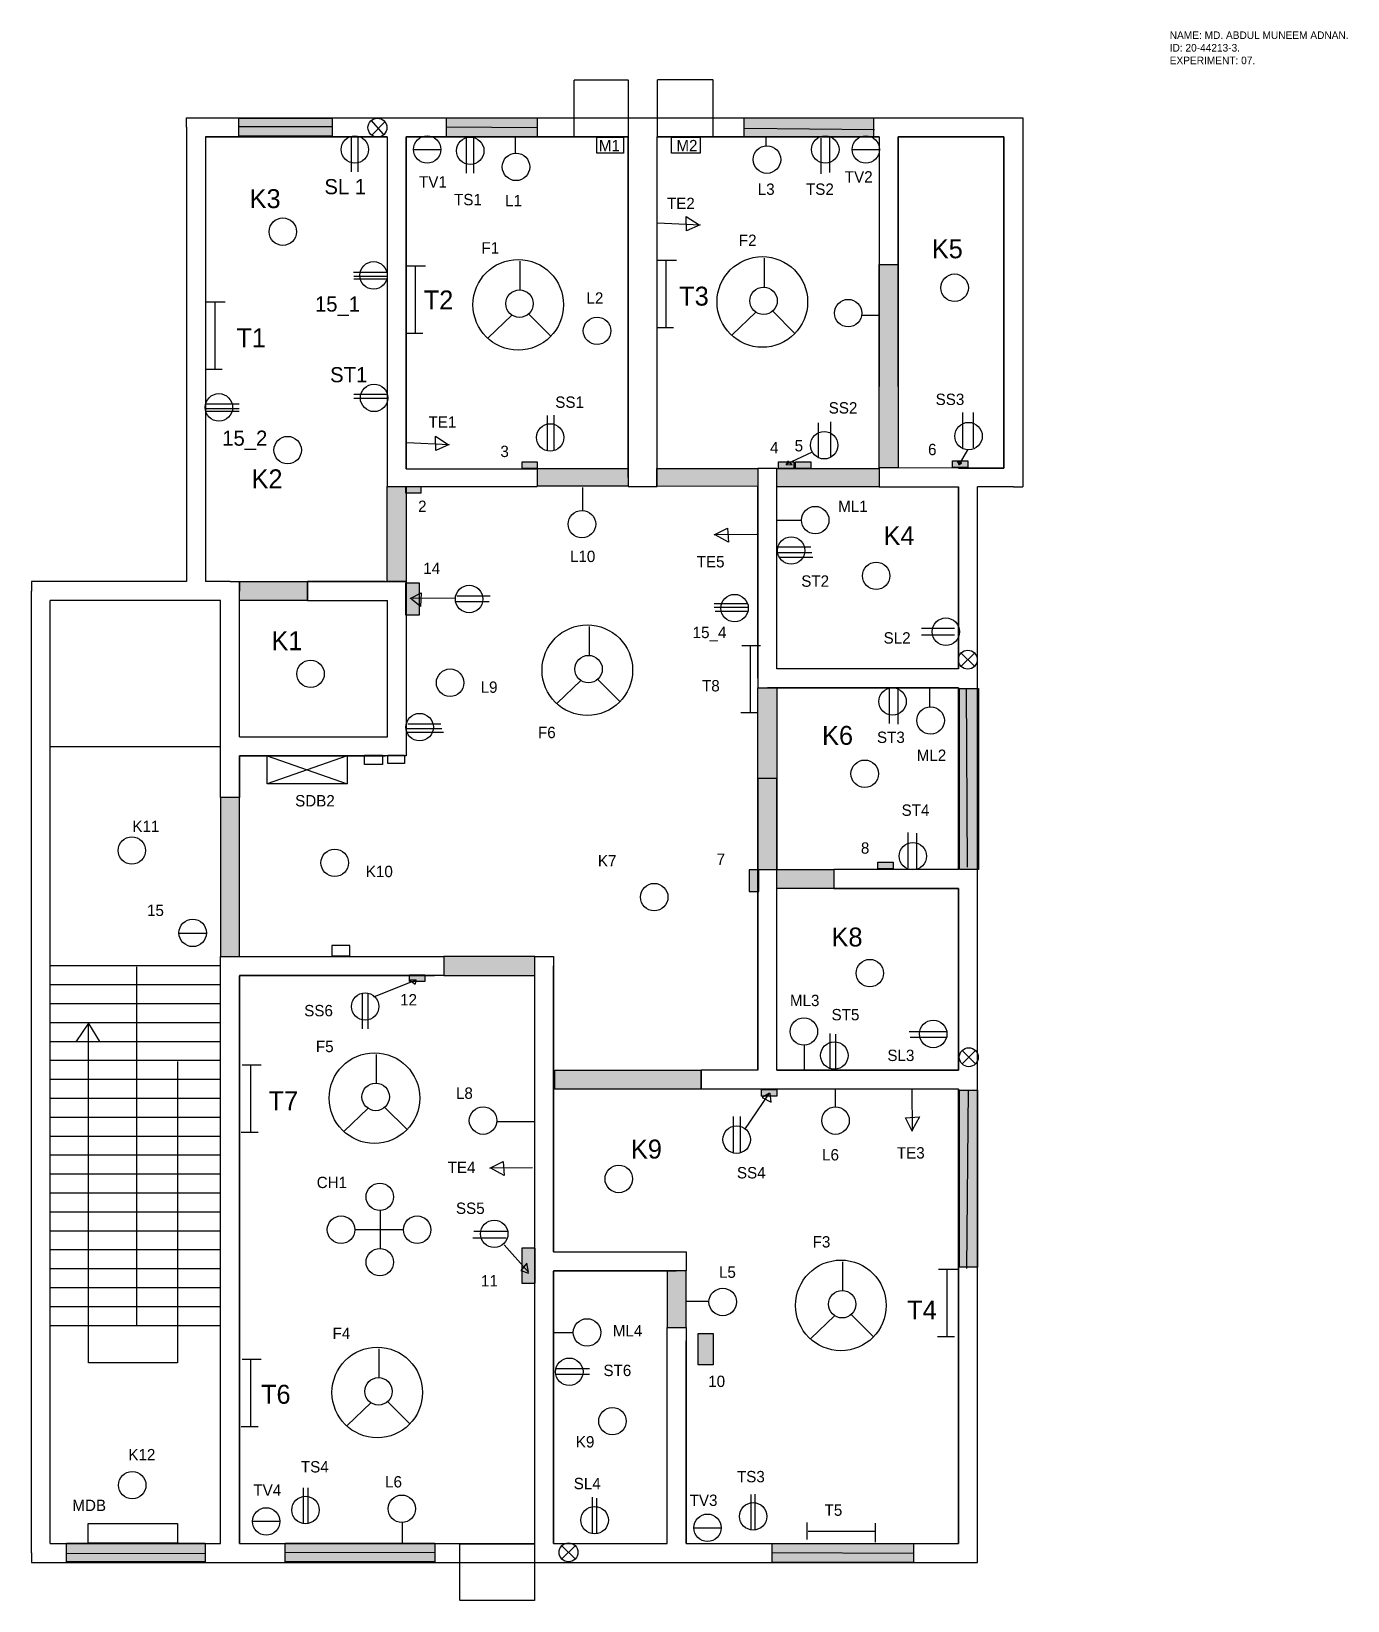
# Model space of a CAD drawing. Header units: inches. Extents: x 26 to 722, y 4 to 833.
import ezdxf

# ---------------------------------------------------------------- set-up
doc = ezdxf.new("R2010")
doc.units = ezdxf.units.IN
doc.header["$MEASUREMENT"] = 0
doc.linetypes.add('HIDDEN', pattern=[0.375, 0.25, -0.125])

msp = doc.modelspace()

# ---------------------------------------------------------------- hatches: boundary and pattern name
h = msp.add_hatch(color=3)
h.paths.add_polyline_path([(135.53, 786.86), (184.78, 786.86), (184.78, 777.26), (135.53, 777.26)])
h.paths.add_polyline_path([(245.24, 787.03), (293.11, 787.03), (293.11, 777.01), (245.24, 777.01)])
h.paths.add_polyline_path([(402.58, 787.03), (470.86, 787.03), (470.86, 777.01), (402.58, 777.01)])
h.paths.add_polyline_path([(44.38, 34.1), (117.79, 34.1), (117.79, 24.21), (44.38, 24.21)])
h.paths.add_polyline_path([(159.97, 34.1), (239.11, 34.1), (239.11, 24.21), (159.97, 24.21)])
at = {"linetype": 'HIDDEN'}
for points in [[(473.88, 709.5), (483.91, 709.5), (483.91, 602.18), (473.88, 602.18)], [(293.37, 601.84), (341.22, 601.84), (341.22, 592.46), (293.37, 592.46)], [(409.9, 592.33), (356.42, 592.46), (356.42, 601.84), (409.9, 601.84)], [(419.9, 601.84), (473.88, 601.84), (473.88, 592), (419.9, 592)], [(223.9, 542), (213.9, 542), (213.9, 592.33), (223.9, 592.33)], [(135.9, 542), (171.9, 542), (171.9, 532), (135.9, 532)], [(409.9, 486), (419.9, 486), (419.77, 389.8), (409.77, 389.8)], [(125.9, 344), (135.9, 344), (135.9, 428), (125.9, 428)], [(449.9, 380), (419.91, 380), (419.91, 390), (449.9, 390)], [(291.9, 344), (243.9, 344), (243.9, 334), (291.9, 334)], [(379.9, 274), (302.46, 274), (302.46, 284.01), (379.9, 284.01)], [(371.9, 178), (361.9, 178), (361.9, 148), (371.9, 148)]]:
    msp.add_hatch(color=2, dxfattribs=at).paths.add_polyline_path(points)
h = msp.add_hatch(color=251)
h.paths.add_polyline_path([(223.77, 592.3), (231.77, 592.3), (231.77, 588.8), (223.77, 588.8)])
h.paths.add_polyline_path([(285.27, 605.3), (293.27, 605.3), (293.27, 601.8), (285.27, 601.8)])
h.paths.add_polyline_path([(429.77, 605.3), (437.77, 605.3), (437.77, 601.8), (429.77, 601.8)])
h.paths.add_polyline_path([(420.77, 605.3), (428.77, 605.3), (428.77, 601.8), (420.77, 601.8)])
h.paths.add_polyline_path([(512.77, 605.8), (520.77, 605.8), (520.77, 602.3), (512.77, 602.3)])
h.paths.add_polyline_path([(473.27, 393.8), (481.27, 393.8), (481.27, 390.3), (473.27, 390.3)])
h.paths.add_polyline_path([(411.77, 273.8), (419.77, 273.8), (419.77, 270.3), (411.77, 270.3)])
h.paths.add_polyline_path([(378.27, 144.8), (386.27, 144.8), (386.27, 128.3), (378.27, 128.3)])
h.paths.add_polyline_path([(225.77, 334.3), (233.77, 334.3), (233.77, 330.8), (225.77, 330.8)])
for points in [[(223.77, 541.3), (230.77, 541.3), (230.77, 524.3), (223.77, 524.3)], [(410.27, 389.8), (405.27, 389.8), (405.27, 378.3), (410.27, 378.3)], [(292.14, 189.98), (285.09, 189.98), (285.09, 171.48), (292.14, 171.48)]]:
    msp.add_hatch(color=251).paths.add_polyline_path(points)
h = msp.add_hatch(color=3)
h.paths.add_polyline_path([(516.35, 485.64), (526.5, 485.64), (526.5, 390.05), (516.35, 390.05)])
h.paths.add_polyline_path([(516.36, 273.43), (525.97, 273.43), (525.97, 179.98), (516.36, 179.98)])
h.paths.add_polyline_path([(417.4, 33.91), (492.03, 33.91), (492.03, 23.86), (417.4, 23.86)])

# ---------------------------------------------------------------- linework, layer by layer
for p, q in [((107.9, 782), (107.9, 787)), ((107.9, 787), (112.9, 787)), ((107.9, 782), (107.9, 542)), ((112.9, 787), (218.9, 787)), ((135.43, 782.37), (184.76, 782.37)), ((205.27, 785.8), (211.77, 778.3)), ((205.77, 777.8), (212.77, 784.8)), ((218.9, 787), (348.9, 787)), ((245.35, 782.15), (293.26, 781.91)), ((348.9, 787), (478.9, 787)), ((402.78, 781.52), (471.41, 780.87)), ((478.9, 787), (544.9, 787)), ((544.9, 787), (549.9, 787)), ((549.9, 787), (549.9, 782)), ((549.9, 782), (549.9, 597)), ((117.9, 777), (117.9, 542)), ((213.9, 777), (117.9, 777)), ((194.86, 777.21), (194.86, 758.5)), ((198.47, 777.21), (198.47, 758.5)), ((213.9, 777), (213.9, 592.33)), ((341.24, 777), (223.9, 777)), ((223.9, 601.67), (223.9, 777)), ((255.75, 776.53), (255.75, 757.82)), ((259.58, 776.53), (259.58, 757.82)), ((281.77, 768.3), (281.77, 777.3)), ((341.24, 777), (341.24, 592.33)), ((473.9, 777), (356.56, 777)), ((356.56, 592.33), (356.56, 777)), ((414.27, 772.3), (414.27, 776.8)), ((443.02, 776.16), (443.02, 757.44)), ((447.71, 776.88), (447.71, 758.17)), ((473.9, 777), (473.9, 645)), ((539.9, 777), (483.9, 777)), ((483.9, 645), (483.9, 777)), ((539.9, 602), (539.9, 777)), ((356.77, 731.49), (379.25, 730.49)), ((372.1, 727.3), (371.93, 734.82)), ((371.93, 734.82), (378.75, 730.51)), ((379.25, 730.49), (372.1, 727.3)), ((213.71, 705.34), (196.18, 705.34)), ((224.27, 708.8), (234.27, 708.8)), ((228.77, 708.8), (228.77, 673.3)), ((284.27, 696.3), (284.27, 711.3)), ((356.77, 711.8), (366.77, 711.8)), ((361.27, 711.8), (361.27, 676.3)), ((413.27, 697.8), (413.27, 712.8)), ((213.8, 701.8), (196.27, 701.8)), ((213.91, 703.26), (196.38, 703.26)), ((118.27, 689.8), (128.27, 689.8)), ((122.77, 689.8), (122.77, 654.3)), ((279.77, 682.8), (267.27, 670.8)), ((288.77, 683.3), (300.27, 671.8)), ((408.77, 684.3), (396.27, 672.3)), ((417.77, 684.8), (429.27, 673.3)), ((464.77, 682.8), (473.77, 682.8)), ((223.77, 673.3), (232.77, 673.3)), ((356.27, 676.3), (365.27, 676.3)), ((117.77, 654.3), (126.77, 654.3)), ((213.8, 640.8), (196.27, 640.8)), ((213.8, 638.8), (196.27, 638.8)), ((135.8, 635.8), (118.27, 635.8)), ((135.8, 633.3), (118.27, 633.3)), ((135.8, 631.8), (118.27, 631.8)), ((301.97, 629.97), (301.97, 611.26)), ((517.98, 631.43), (517.98, 612.72)), ((523.58, 631.43), (523.58, 612.72)), ((298.46, 629.84), (298.46, 611.13)), ((441.75, 625.95), (441.75, 607.24)), ((448.3, 626.37), (448.3, 607.66)), ((224.27, 615.49), (246.75, 614.49)), ((239.6, 611.3), (239.43, 618.82)), ((239.43, 618.82), (246.25, 614.51)), ((246.75, 614.49), (239.6, 611.3)), ((438.57, 610.33), (424.68, 603.79)), ((425.75, 605.66), (424.82, 603.66)), ((427.89, 603.66), (425.75, 605.66)), ((517.67, 604.59), (515.4, 605.39)), ((515.4, 605.39), (516.07, 603.92)), ((520.61, 611.66), (516.07, 603.66)), ((223.9, 601.67), (293.24, 601.67)), ((293.24, 601.67), (293.24, 592.27)), ((419.9, 601.84), (409.77, 601.84)), ((419.9, 597), (419.89, 601.84)), ((419.9, 496), (419.9, 597)), ((424.68, 603.79), (427.89, 603.66)), ((539.9, 602), (473.88, 602.18)), ((473.88, 602.18), (473.88, 592)), ((515.9, 602), (539.9, 602)), ((516.07, 603.66), (517.67, 604.59)), ((549.9, 597), (549.9, 592)), ((213.9, 592.33), (293.24, 592.33)), ((317.3, 579.6), (317.3, 591.74)), ((341.24, 592.33), (356.56, 592.33)), ((409.9, 592.33), (409.9, 491)), ((473.88, 592), (515.9, 592)), ((515.9, 592), (515.9, 496)), ((525.9, 491), (525.9, 592)), ((544.9, 592), (525.9, 592)), ((544.9, 592), (549.9, 592)), ((432.77, 574.3), (419.77, 574.3)), ((386.77, 566.75), (393.75, 570.3)), ((409.27, 566.9), (386.77, 566.75)), ((394.3, 562.8), (387.27, 566.76)), ((393.75, 570.3), (394.3, 562.8)), ((437.8, 560.3), (420.27, 560.3)), ((438.3, 557.3), (420.77, 557.3)), ((438.8, 554.8), (421.27, 554.8)), ((30.9, 542), (25.9, 542)), ((25.9, 542), (25.9, 537)), ((107.9, 542), (30.9, 542)), ((130.9, 542), (135.9, 542)), ((135.9, 542), (135.9, 537)), ((171.9, 532), (171.9, 542)), ((171.9, 542), (223.9, 542)), ((212.9, 542), (217.9, 542)), ((223.9, 542), (223.9, 450)), ((25.9, 455), (25.9, 537)), ((35.9, 455), (35.9, 532)), ((112.9, 532), (35.9, 532)), ((125.9, 532), (112.9, 532)), ((125.9, 428), (125.9, 532)), ((135.9, 460), (135.9, 537)), ((171.9, 532), (214.05, 532)), ((214.05, 460), (214.05, 532)), ((226.14, 533.03), (231.88, 536.05)), ((250.01, 533.33), (226.14, 533.03)), ((231.58, 528.8), (226.75, 532.73)), ((231.88, 536.05), (231.58, 528.8)), ((267.8, 531.3), (250.27, 531.3)), ((268.3, 534.3), (250.77, 534.3)), ((404.3, 530.3), (386.77, 530.3)), ((404.3, 528.3), (386.77, 528.3)), ((404.8, 526.3), (387.27, 526.3)), ((320.77, 503.3), (320.77, 518.3)), ((513.8, 517.3), (496.27, 517.3)), ((401.27, 508.3), (411.27, 508.3)), ((405.77, 508.3), (405.77, 472.8)), ((513.8, 513.8), (496.27, 513.8)), ((517.27, 504.3), (524.27, 497.3)), ((524.27, 504.3), (517.27, 497.3)), ((316.27, 489.8), (303.77, 477.8)), ((325.27, 490.3), (336.77, 478.8)), ((409.9, 491), (409.9, 486)), ((515.9, 496), (419.9, 496)), ((525.9, 385), (525.9, 491)), ((409.9, 486), (515.9, 486)), ((479.27, 485.87), (479.27, 467.16)), ((483.77, 485.37), (483.77, 466.66)), ((500.77, 475.8), (500.77, 485.8)), ((515.9, 486), (515.9, 390)), ((519.98, 485.5), (520.5, 391.27)), ((400.77, 472.8), (409.77, 472.8)), ((242.77, 464.3), (223.77, 464.3)), ((242.3, 466.8), (224.77, 466.8)), ((135.9, 460), (214.05, 460)), ((243.77, 462.3), (224.77, 462.3)), ((25.9, 339), (25.9, 455)), ((35.9, 339), (35.9, 455)), ((35.9, 455), (125.9, 455)), ((223.9, 450), (135.9, 450)), ((135.9, 450), (135.9, 428)), ((150.49, 450.06), (192.78, 435.26)), ((192.78, 450), (150.49, 435.26)), ((419.9, 438), (409.9, 438)), ((409.9, 438), (409.9, 284)), ((419.9, 284), (419.9, 438)), ((135.9, 428), (125.9, 428)), ((489.03, 409.59), (489.03, 390.88)), ((493.61, 409.24), (493.61, 390.53)), ((515.9, 390), (449.9, 390)), ((449.9, 390), (449.9, 380)), ((525.9, 279), (525.9, 385)), ((449.9, 380), (515.9, 380)), ((515.9, 380), (515.9, 284)), ((125.9, 339), (125.9, 344)), ((125.9, 344), (243.9, 344)), ((243.9, 344), (243.9, 334)), ((291.9, 34), (291.9, 344)), ((291.9, 344), (301.9, 344)), ((301.9, 344), (301.9, 188)), ((25.9, 29), (25.9, 339)), ((35.9, 34), (35.9, 339)), ((125.9, 339), (35.9, 339)), ((81.47, 338.54), (81.47, 148.98)), ((125.9, 34), (125.9, 339)), ((243.9, 334), (135.9, 334)), ((135.9, 334), (135.9, 34)), ((206.91, 322.7), (229.28, 331.68)), ((229.28, 331.68), (225.93, 331.5)), ((125.9, 329), (35.9, 329)), ((200.77, 324.51), (200.77, 305.8)), ((203.77, 324.51), (203.77, 305.8)), ((225.93, 331.5), (228.75, 329.39)), ((228.75, 329.39), (229.45, 331.5)), ((125.9, 319), (35.9, 319)), ((125.9, 309), (35.9, 309)), ((56.13, 308.85), (49.43, 298.93)), ((56.14, 129.48), (56.14, 308.71)), ((56.14, 308.71), (61.84, 299.18)), ((125.9, 299), (35.9, 299)), ((447.92, 303.38), (447.92, 284.67)), ((450.86, 303.01), (450.86, 284.3)), ((509.77, 304.3), (489.77, 304.3)), ((509.27, 301.3), (490.27, 301.3)), ((208.27, 277.3), (208.27, 292.3)), ((434.27, 297.3), (434.27, 283.8)), ((517.77, 294.3), (524.77, 287.3)), ((524.77, 294.3), (517.77, 287.3)), ((125.9, 289), (35.9, 289)), ((103.13, 288.48), (103.13, 129.48)), ((137.27, 286.8), (147.27, 286.8)), ((141.77, 286.8), (141.77, 251.3)), ((409.9, 284), (379.9, 284)), ((379.9, 274), (379.9, 284)), ((515.9, 284), (419.9, 284)), ((125.9, 279), (35.9, 279)), ((515.9, 274), (379.9, 274)), ((450.77, 264.8), (450.77, 274.3)), ((491.17, 274.3), (491.32, 251.8)), ((515.9, 274), (515.9, 34)), ((520.98, 273.61), (520.15, 179.18)), ((525.9, 183), (525.9, 279)), ((125.9, 269), (35.9, 269)), ((402.92, 252.71), (415.91, 271.84)), ((415.91, 271.84), (412.15, 269.45)), ((412.15, 269.45), (416.93, 267.06)), ((416.93, 267.06), (416.25, 271.84)), ((125.9, 259), (35.9, 259)), ((203.77, 263.8), (191.27, 251.8)), ((212.77, 264.3), (224.27, 252.8)), ((396.79, 259.44), (396.79, 240.73)), ((400.49, 259.44), (400.49, 240.73)), ((487.77, 258.78), (495.27, 259.33)), ((491.32, 251.8), (487.77, 258.78)), ((495.27, 259.33), (491.31, 252.3)), ((125.9, 249), (35.9, 249)), ((136.77, 251.3), (145.77, 251.3)), ((271.77, 256.8), (291.77, 256.8)), ((125.9, 239), (35.9, 239)), ((268.27, 232.25), (275.25, 235.8)), ((290.77, 232.4), (268.27, 232.25)), ((275.8, 228.3), (268.77, 232.26)), ((275.25, 235.8), (275.8, 228.3)), ((125.9, 229), (35.9, 229)), ((125.9, 219), (35.9, 219)), ((125.9, 209), (35.9, 209)), ((210.27, 209.8), (210.27, 189.8)), ((125.9, 199), (35.9, 199)), ((196.77, 199.8), (222.27, 199.8)), ((276.8, 195.3), (259.27, 195.3)), ((277.3, 198.8), (259.77, 198.8)), ((275.84, 191.74), (288.62, 177.2)), ((125.9, 189), (35.9, 189)), ((301.9, 188), (371.9, 188)), ((371.9, 188), (371.9, 178)), ((454.77, 167.8), (454.77, 182.8)), ((515.9, 34), (515.9, 183)), ((525.9, 29), (525.9, 183)), ((125.9, 179), (35.9, 179)), ((287.74, 182.05), (284.65, 178.09)), ((284.65, 178.09), (288.62, 176.76)), ((288.62, 177.2), (287.74, 182.05)), ((301.9, 178), (301.9, 34)), ((371.9, 178), (301.9, 178)), ((505.27, 178.8), (515.27, 178.8)), ((509.77, 178.8), (509.77, 143.3)), ((125.9, 169), (35.9, 169)), ((125.9, 159), (35.9, 159)), ((383.77, 161.8), (371.77, 161.8)), ((450.27, 154.3), (437.77, 142.3)), ((459.27, 154.8), (470.77, 143.3)), ((125.9, 149), (35.9, 149)), ((312.27, 145.3), (301.77, 145.3)), ((361.9, 34), (361.9, 148)), ((361.9, 148), (371.9, 148)), ((371.9, 148), (371.9, 34)), ((504.77, 143.3), (513.77, 143.3)), ((209.77, 121.8), (209.77, 136.8)), ((103.13, 129.48), (56.14, 129.48)), ((137.27, 131.3), (147.27, 131.3)), ((141.77, 131.3), (141.77, 95.8)), ((320.8, 126.3), (303.27, 126.3)), ((320.8, 123.3), (303.27, 123.3)), ((205.27, 108.3), (192.77, 96.3)), ((214.27, 108.8), (225.77, 97.3)), ((136.77, 95.8), (145.77, 95.8)), ((169.58, 63.29), (169.58, 44.58)), ((172.04, 63.29), (172.04, 44.58)), ((322.29, 58.37), (322.29, 39.66)), ((406.07, 59.81), (406.07, 41.1)), ((408.18, 60.01), (408.18, 41.29)), ((324.48, 57.89), (324.48, 39.18)), ((221.77, 44.8), (221.77, 34.3)), ((435.71, 45.12), (435.71, 36.12)), ((471.86, 44.76), (471.86, 34.76)), ((35.9, 34), (125.9, 34)), ((135.9, 34), (291.9, 34)), ((301.9, 34), (361.9, 34)), ((371.9, 34), (515.9, 34)), ((471.86, 40.26), (436.36, 40.26)), ((25.9, 29), (25.9, 24)), ((44.63, 28.66), (117.73, 28.86)), ((160.16, 29.46), (239.48, 29.26)), ((306.27, 32.8), (313.27, 25.8)), ((313.27, 32.8), (306.27, 25.8)), ((417.37, 29.26), (491.87, 28.86)), ((525.9, 24), (525.9, 29)), ((25.9, 24), (30.9, 24)), ((30.9, 24), (130.9, 24)), ((130.9, 24), (296.9, 24)), ((296.9, 24), (366.9, 24)), ((366.9, 24), (520.9, 24)), ((520.9, 24), (525.9, 24))]:
    msp.add_line(p, q)
for p, q in [((117.9, 777), (117.9, 542)), ((117.9, 777), (213.9, 777)), ((213.9, 777), (117.9, 777)), ((213.9, 777), (213.9, 592.33)), ((223.9, 777), (341.24, 777)), ((341.24, 777), (223.9, 777)), ((223.9, 777), (223.9, 601.67)), ((341.24, 597), (341.24, 777)), ((356.56, 777), (473.9, 777)), ((473.9, 777), (356.56, 777)), ((356.56, 597), (356.56, 777)), ((473.9, 777), (473.9, 645)), ((483.9, 777), (539.9, 777)), ((539.9, 777), (483.9, 777)), ((483.9, 777), (483.9, 645)), ((539.9, 777), (539.9, 602)), ((539.9, 602), (539.9, 777)), ((227.77, 770.3), (242.27, 770.3)), ((459.77, 770.3), (474.27, 770.3)), ((419.9, 496), (419.9, 597)), ((515.9, 602), (539.9, 602)), ((539.9, 602), (520.9, 602)), ((409.9, 491), (409.9, 592.33)), ((515.9, 496), (515.9, 592)), ((515.9, 496), (515.9, 592)), ((515.9, 496), (515.9, 592)), ((130.9, 542), (117.9, 542)), ((212.9, 542), (171.9, 542)), ((515.9, 496), (419.9, 496)), ((515.9, 486), (414.9, 486)), ((515.9, 390), (515.9, 486)), ((135.9, 428), (135.9, 450)), ((135.9, 450), (212.9, 450)), ((409.9, 284), (409.9, 423)), ((409.9, 284), (409.9, 423)), ((409.9, 284), (409.9, 423)), ((419.9, 284), (419.9, 423)), ((515.9, 390), (449.9, 390)), ((515.9, 380), (449.9, 380)), ((515.9, 284), (515.9, 380)), ((103.77, 356.3), (118.27, 356.3)), ((130.9, 344), (238.9, 344)), ((135.9, 34), (135.9, 334)), ((135.9, 334), (238.9, 334)), ((291.9, 183), (291.9, 339)), ((301.9, 188), (301.9, 339)), ((515.9, 284), (419.9, 284)), ((419.9, 284), (515.9, 284)), ((515.9, 183), (515.9, 274)), ((515.9, 183), (515.9, 274)), ((291.9, 34), (291.9, 183)), ((301.9, 188), (366.9, 188)), ((301.9, 188), (366.9, 188)), ((301.9, 188), (366.9, 188)), ((515.9, 34), (515.9, 183)), ((515.9, 34), (515.9, 183)), ((301.9, 34), (301.9, 178)), ((301.9, 178), (366.9, 178)), ((361.9, 34), (361.9, 141)), ((371.9, 34), (371.9, 141)), ((142.77, 45.8), (157.27, 45.8)), ((375.77, 42.3), (390.27, 42.3)), ((135.9, 34), (291.9, 34)), ((301.9, 34), (361.9, 34)), ((371.9, 34), (515.9, 34))]:
    msp.add_line(p, q, dxfattribs=at)
for points in [[(341.35, 777.01), (312.78, 777.01), (312.78, 807.06), (341.35, 807.06)], [(356.57, 777.01), (386.25, 777.01), (386.25, 807.06), (356.57, 807.06)], [(252.27, 33.8), (291.77, 33.8), (291.77, 3.8), (252.27, 3.8)]]:
    msp.add_lwpolyline(points, close=True, dxfattribs=at)
for points in [[(135.53, 786.86), (184.78, 786.86), (184.78, 777.26), (135.53, 777.26)], [(245.24, 787.03), (293.11, 787.03), (293.11, 777.01), (245.24, 777.01)], [(402.58, 787.03), (470.86, 787.03), (470.86, 777.01), (402.58, 777.01)], [(324.77, 776.8), (338.77, 776.8), (338.77, 768.3), (324.77, 768.3)], [(364.27, 776.8), (379.27, 776.8), (379.27, 768.3), (364.27, 768.3)], [(473.88, 709.5), (483.91, 709.5), (483.91, 602.18), (473.88, 602.18)], [(285.27, 605.3), (293.27, 605.3), (293.27, 601.8), (285.27, 601.8)], [(420.77, 605.3), (428.77, 605.3), (428.77, 601.8), (420.77, 601.8)], [(429.77, 605.3), (437.77, 605.3), (437.77, 601.8), (429.77, 601.8)], [(512.77, 605.8), (520.77, 605.8), (520.77, 602.3), (512.77, 602.3)], [(293.37, 601.84), (341.22, 601.84), (341.22, 592.46), (293.37, 592.46)], [(409.9, 592.33), (356.42, 592.46), (356.42, 601.84), (409.9, 601.84)], [(419.9, 601.84), (473.88, 601.84), (473.88, 592), (419.9, 592)], [(223.9, 542), (213.9, 542), (213.9, 592.33), (223.9, 592.33)], [(223.77, 592.3), (231.77, 592.3), (231.77, 588.8), (223.77, 588.8)], [(135.9, 542), (171.9, 542), (171.9, 532), (135.9, 532)], [(223.77, 541.3), (230.77, 541.3), (230.77, 524.3), (223.77, 524.3)], [(409.9, 486), (419.9, 486), (419.77, 389.8), (409.77, 389.8)], [(516.35, 485.64), (526.5, 485.64), (526.5, 390.05), (516.35, 390.05)], [(150.49, 450.06), (192.78, 450.06), (192.78, 435.26), (150.49, 435.26)], [(201.99, 450.3), (211.5, 450.3), (211.5, 445.4), (201.99, 445.4)], [(214.26, 450.3), (223.16, 450.3), (223.16, 446.01), (214.26, 446.01)], [(125.9, 344), (135.9, 344), (135.9, 428), (125.9, 428)], [(410.27, 389.8), (405.27, 389.8), (405.27, 378.3), (410.27, 378.3)], [(449.9, 380), (419.91, 380), (419.91, 390), (449.9, 390)], [(473.27, 393.8), (481.27, 393.8), (481.27, 390.3), (473.27, 390.3)], [(184.77, 344.3), (194.27, 344.3), (194.27, 349.8), (184.77, 349.8)], [(291.9, 344), (243.9, 344), (243.9, 334), (291.9, 334)], [(225.77, 334.3), (233.77, 334.3), (233.77, 330.8), (225.77, 330.8)], [(379.9, 274), (302.46, 274), (302.46, 284.01), (379.9, 284.01)], [(411.77, 273.8), (419.77, 273.8), (419.77, 270.3), (411.77, 270.3)], [(516.36, 273.43), (525.97, 273.43), (525.97, 179.98), (516.36, 179.98)], [(292.14, 189.98), (285.09, 189.98), (285.09, 171.48), (292.14, 171.48)], [(371.9, 178), (361.9, 178), (361.9, 148), (371.9, 148)], [(378.27, 144.8), (386.27, 144.8), (386.27, 128.3), (378.27, 128.3)], [(55.83, 44.51), (103.21, 44.51), (103.21, 34.1), (55.83, 34.1)], [(44.38, 34.1), (117.79, 34.1), (117.79, 24.21), (44.38, 24.21)], [(159.97, 34.1), (239.11, 34.1), (239.11, 24.21), (159.97, 24.21)], [(417.4, 33.91), (492.03, 33.91), (492.03, 23.86), (417.4, 23.86)]]:
    msp.add_lwpolyline(points, close=True)
for centre, radius in [((208.77, 781.8), 5), ((196.85, 770.27), 7.25), ((235.05, 770.27), 7.25), ((257.83, 769.6), 7.25), ((414.64, 764.91), 7.25), ((445.46, 770.27), 7.25), ((466.91, 770.27), 7.25), ((282.02, 761.05), 7.25), ((158.78, 726.85), 7.25), ((412.2, 689.73), 23.93), ((206.76, 703.77), 7.25), ((283.2, 688.23), 23.93), ((412.86, 690.33), 7.25), ((513.81, 697.25), 7.25), ((283.86, 688.83), 7.25), ((457.53, 683.85), 7.25), ((324.84, 674.47), 7.25), ((125.02, 634.05), 7.25), ((207.02, 639.05), 7.25), ((300.07, 618.19), 7.25), ((521.19, 618.87), 7.25), ((161.34, 611.5), 7.25), ((444.85, 614.05), 7.25), ((440.15, 574.52), 7.25), ((316.87, 572.36), 7.25), ((427.42, 558.45), 7.25), ((472.32, 545.05), 7.25), ((257.23, 532.83), 7.25), ((397.52, 528.05), 7.25), ((509.18, 515.57), 7.25), ((319.7, 495.23), 23.93), ((520.77, 500.8), 5), ((173.46, 493.31), 7.25), ((320.36, 495.83), 7.25), ((247.18, 488.62), 7.25), ((481.03, 478.73), 7.25), ((501.13, 468.68), 7.25), ((231.09, 465.17), 7.25), ((466.29, 440.54), 7.25), ((78.98, 400.02), 7.25), ((186.2, 393.49), 7.25), ((491.75, 397), 7.25), ((355.06, 375.4), 7.25), ((111.15, 356.47), 7.25), ((469.02, 335.24), 7.25), ((202.28, 317.62), 7.25), ((434.17, 304.42), 7.25), ((502.52, 303.09), 7.25), ((450.25, 291.7), 7.25), ((207.2, 269.23), 23.93), ((521.27, 290.8), 5), ((207.86, 269.83), 7.25), ((264.6, 257.33), 7.25), ((450.89, 257.33), 7.25), ((398.62, 247.28), 7.25), ((336.3, 226.51), 7.25), ((210.02, 217.05), 7.25), ((189.55, 199.71), 7.25), ((229.76, 199.71), 7.25), ((270.52, 197.55), 7.25), ((210.02, 182.55), 7.25), ((453.7, 159.73), 23.93), ((391.25, 161.53), 7.25), ((454.36, 160.33), 7.25), ((319.55, 145.45), 7.25), ((208.7, 113.73), 23.93), ((310.17, 124.68), 7.25), ((209.36, 114.33), 7.25), ((332.95, 98.56), 7.25), ((79.22, 64.77), 7.25), ((170.79, 51.66), 7.25), ((221.71, 52.33), 7.25), ((150.01, 45.63), 7.25), ((323.57, 46.3), 7.25), ((407.33, 48.31), 7.25), ((383.21, 42.28), 7.25), ((309.77, 29.3), 5)]:
    msp.add_circle(centre, radius)

# ---------------------------------------------------------------- texts
at = {"attachment_point": 1}
for s, insert, char_height, width in [('NAME: MD. ABDUL MUNEEM ADNAN.\\PID: 20-44213-3.\\PEXPERIMENT: 07.', (627.48, 832.64), 4, 574.0583), ('M1', (325.77, 775.3), 6, 48.5), ('M2', (366.77, 775.3), 6, 48.5), ('SL 1', (180.77, 754.63), 8, 48.5), ('TV1', (230.77, 756.13), 6, 48.5), ('TV2', (455.77, 758.8), 6, 48.5), ('K3', (141.27, 749.3), 10, 48.5), ('TS1', (249.27, 746.8), 6, 48.5), ('L1', (276.27, 746.3), 6, 48.5), ('L3', (409.77, 752.3), 6, 48.5), ('TS2', (435.27, 752.3), 6, 48.5), ('TE2', (361.77, 744.8), 6, 48.5), ('F1', (263.77, 721.3), 6, 48.5), ('F2', (399.77, 725.3), 6, 48.5), ('K5', (501.77, 722.8), 10, 48.5), ('T3', (368.27, 697.8), 10, 48.5), ('15_1', (175.77, 692.63), 8, 48.5), ('T2', (233.27, 695.8), 10, 48.5), ('L2', (319.27, 694.8), 6, 48.5), ('T1', (134.27, 675.8), 10, 48.5), ('ST1', (183.77, 655.3), 8, 48.5), ('SS1', (302.77, 639.8), 6, 48.5), ('SS3', (503.77, 641.3), 6, 48.5), ('SS2', (447.27, 636.8), 6, 48.5), ('15_2', (126.77, 621.8), 8, 48.5), ('TE1', (235.77, 629.3), 6, 48.5), ('3', (273.77, 613.8), 6, 48.5), ('4', (416.27, 615.8), 6, 48.5), ('5', (429.27, 616.8), 6, 48.5), ('6', (499.77, 614.8), 6, 48.5), ('K2', (142.27, 601.3), 10, 48.5), ('2', (230.27, 584.8), 6, 48.5), ('ML1', (452.27, 584.8), 6, 48.5), ('K4', (476.27, 571.3), 10, 48.5), ('L10', (310.52, 558.35), 6, 48.5), ('TE5', (377.49, 555.53), 6, 48.5), ('14', (232.99, 552.01), 6, 48.5), ('ST2', (432.77, 545.3), 6, 48.5), ('K1', (152.77, 515.8), 10, 48.5), ('15_4', (375.37, 518.18), 6, 48.5), ('SL2', (476.27, 515.3), 6, 48.5), ('L9', (263.3, 489.29), 6, 48.5), ('T8', (380.31, 490), 6, 48.5), ('F6', (293.61, 465.33), 6, 48.5), ('K6', (443.77, 465.8), 10, 48.5), ('ST3', (472.77, 462.8), 6, 48.5), ('ML2', (493.77, 453.3), 6, 48.5), ('SDB2', (165.29, 429.28), 6, 48.5), ('ST4', (485.77, 424.3), 6, 48.5), ('K11', (79.27, 415.79), 6, 48.5), ('7', (388.06, 398.39), 6, 48.5), ('8', (464.27, 404.3), 6, 48.5), ('K10', (202.65, 391.93), 6, 48.5), ('K7', (325.3, 397.57), 6, 48.5), ('15', (87.02, 371.4), 6, 48.5), ('K8', (448.77, 359.3), 10, 48.5), ('12', (220.76, 324.16), 6, 48.5), ('ML3', (426.77, 323.8), 6, 48.5), ('SS6', (170.09, 318.43), 6, 48.5), ('ST5', (448.77, 316.3), 6, 48.5), ('F5', (176.26, 299.49), 6, 48.5), ('SL3', (478.27, 294.8), 6, 48.5), ('L8', (250.28, 274.83), 6, 48.5), ('T7', (151.27, 272.8), 10, 48.5), ('K9', (342.77, 247.3), 10, 48.5), ('L6', (443.77, 242.3), 6, 48.5), ('TE3', (483.27, 243.3), 6, 48.5), ('TE4', (245.88, 235.62), 6, 48.5), ('SS4', (398.77, 232.8), 6, 48.5), ('CH1', (176.7, 227.69), 6, 48.5), ('SS5', (250.28, 214.04), 6, 48.5), ('F3', (438.77, 196.3), 6, 48.5), ('11', (263.5, 175.72), 6, 48.5), ('L5', (389.27, 180.3), 6, 48.5), ('T4', (488.77, 162.3), 10, 48.5), ('ML4', (333.17, 149.33), 6, 48.5), ('F4', (185.07, 147.97), 6, 48.5), ('ST6', (328.22, 128.4), 6, 48.5), ('T6', (147.27, 117.8), 10, 48.5), ('10', (383.6, 122.62), 6, 48.5), ('K12', (77.15, 83.89), 6, 48.5), ('K9', (313.62, 90.68), 6, 48.5), ('TS4', (168.33, 77.49), 6, 48.5), ('L6', (212.83, 69.56), 6, 48.5), ('SL4', (312.52, 68.65), 6, 48.5), ('TS3', (398.77, 72.3), 6, 48.5), ('TV4', (143.22, 65.15), 6, 48.5), ('TV3', (373.77, 59.8), 6, 48.5), ('MDB', (47.55, 57.11), 6, 48.5), ('T5', (445.08, 54.6), 6, 48.5)]:
    msp.add_mtext(s, dxfattribs=dict(at, insert=insert, char_height=char_height, width=width))

doc.saveas('drawing.dxf')
